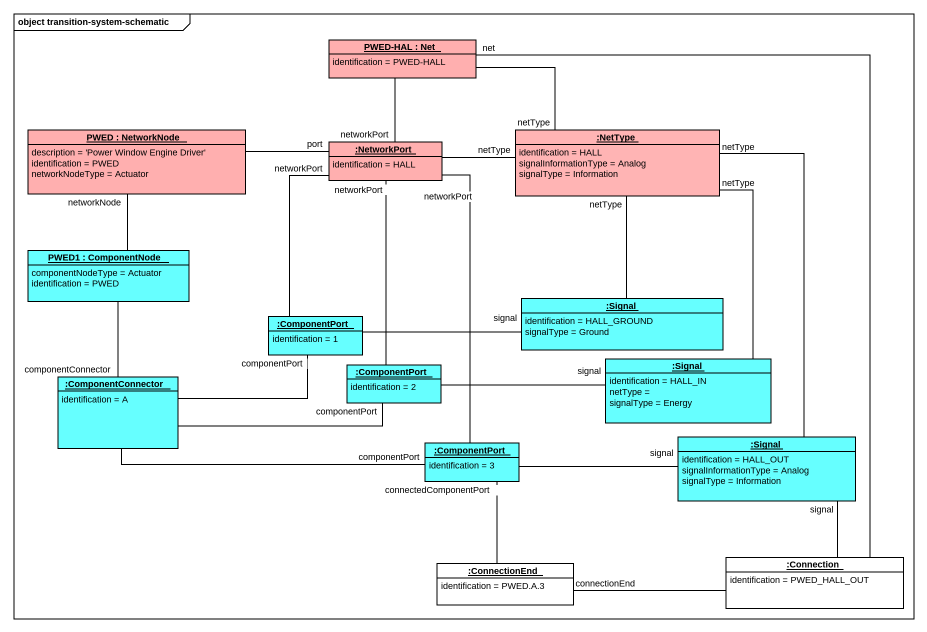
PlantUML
@startuml
mainframe object transition-system-schematic
hide circle
hide empty members
object "PWED-HAL : Net" as PWED_HAL #FFAFAF {
  identification = PWED-HALL
}
object "PWED : NetworkNode" as PWED #FFAFAF {
  description = 'Power Window Engine Driver'
  identification = PWED
  networkNodeType = Actuator
}
object ":NetType" as NetType #FFB4B4 {
  identification = HALL
  signalInformationType = Analog
  signalType = Information
}
object ":NetworkPort" as NetworkPort #FFAFAF {
  identification = HALL
}
object "PWED1 : ComponentNode" as PWED1 #66FFFF {
  componentNodeType = Actuator
  identification = PWED
}
object ":ComponentPort" as ComponentPort #66FFFF {
  identification = 1
}
object ":Signal" as Signal #66FFFF {
  identification = HALL_GROUND
  signalType = Ground
}
object ":ComponentPort" as ComponentPort_2 #66FFFF {
  identification = 2
}
object ":Signal" as Signal_2 #66FFFF {
  identification = HALL_IN
  netType =
  signalType = Energy
}
object ":ComponentConnector" as ComponentConnector #66FFFF {
  identification = A
}
object ":ComponentPort" as ComponentPort_3 #66FFFF {
  identification = 3
}
object ":Signal" as Signal_3 #66FFFF {
  identification = HALL_OUT
  signalInformationType = Analog
  signalType = Information
}
object ":Connection" as Connection {
  identification = PWED_HALL_OUT
}
object ":ConnectionEnd" as ConnectionEnd {
  identification = PWED.A.3
}
PWED_HAL -right- NetType : netType
PWED_HAL -- NetworkPort : networkPort
PWED -right- NetworkPort : port
PWED -- PWED1 : networkNode
NetworkPort -right- NetType : netType
PWED1 -- ComponentConnector : componentConnector
ComponentPort -up- NetworkPort : networkPort
ComponentPort -right- Signal : signal
Signal -up- NetType : netType
ComponentPort_2 -up- NetworkPort : networkPort
Signal_2 -up- NetType : netType
Signal_2 -left- ComponentPort_2 : signal
ComponentConnector -right- ComponentPort : componentPort
ComponentConnector -right- ComponentPort_2 : componentPort
ComponentConnector -right- ComponentPort_3 : componentPort
ComponentPort_3 -up- NetworkPort : networkPort
Signal_3 -up- NetType : netType
Signal_3 -left- ComponentPort_3 : signal
Connection -up- PWED_HAL : net
Connection -up- Signal_3 : signal
Connection -left- ConnectionEnd : connectionEnd
ConnectionEnd -up- ComponentPort_3 : connectedComponentPort
@enduml
